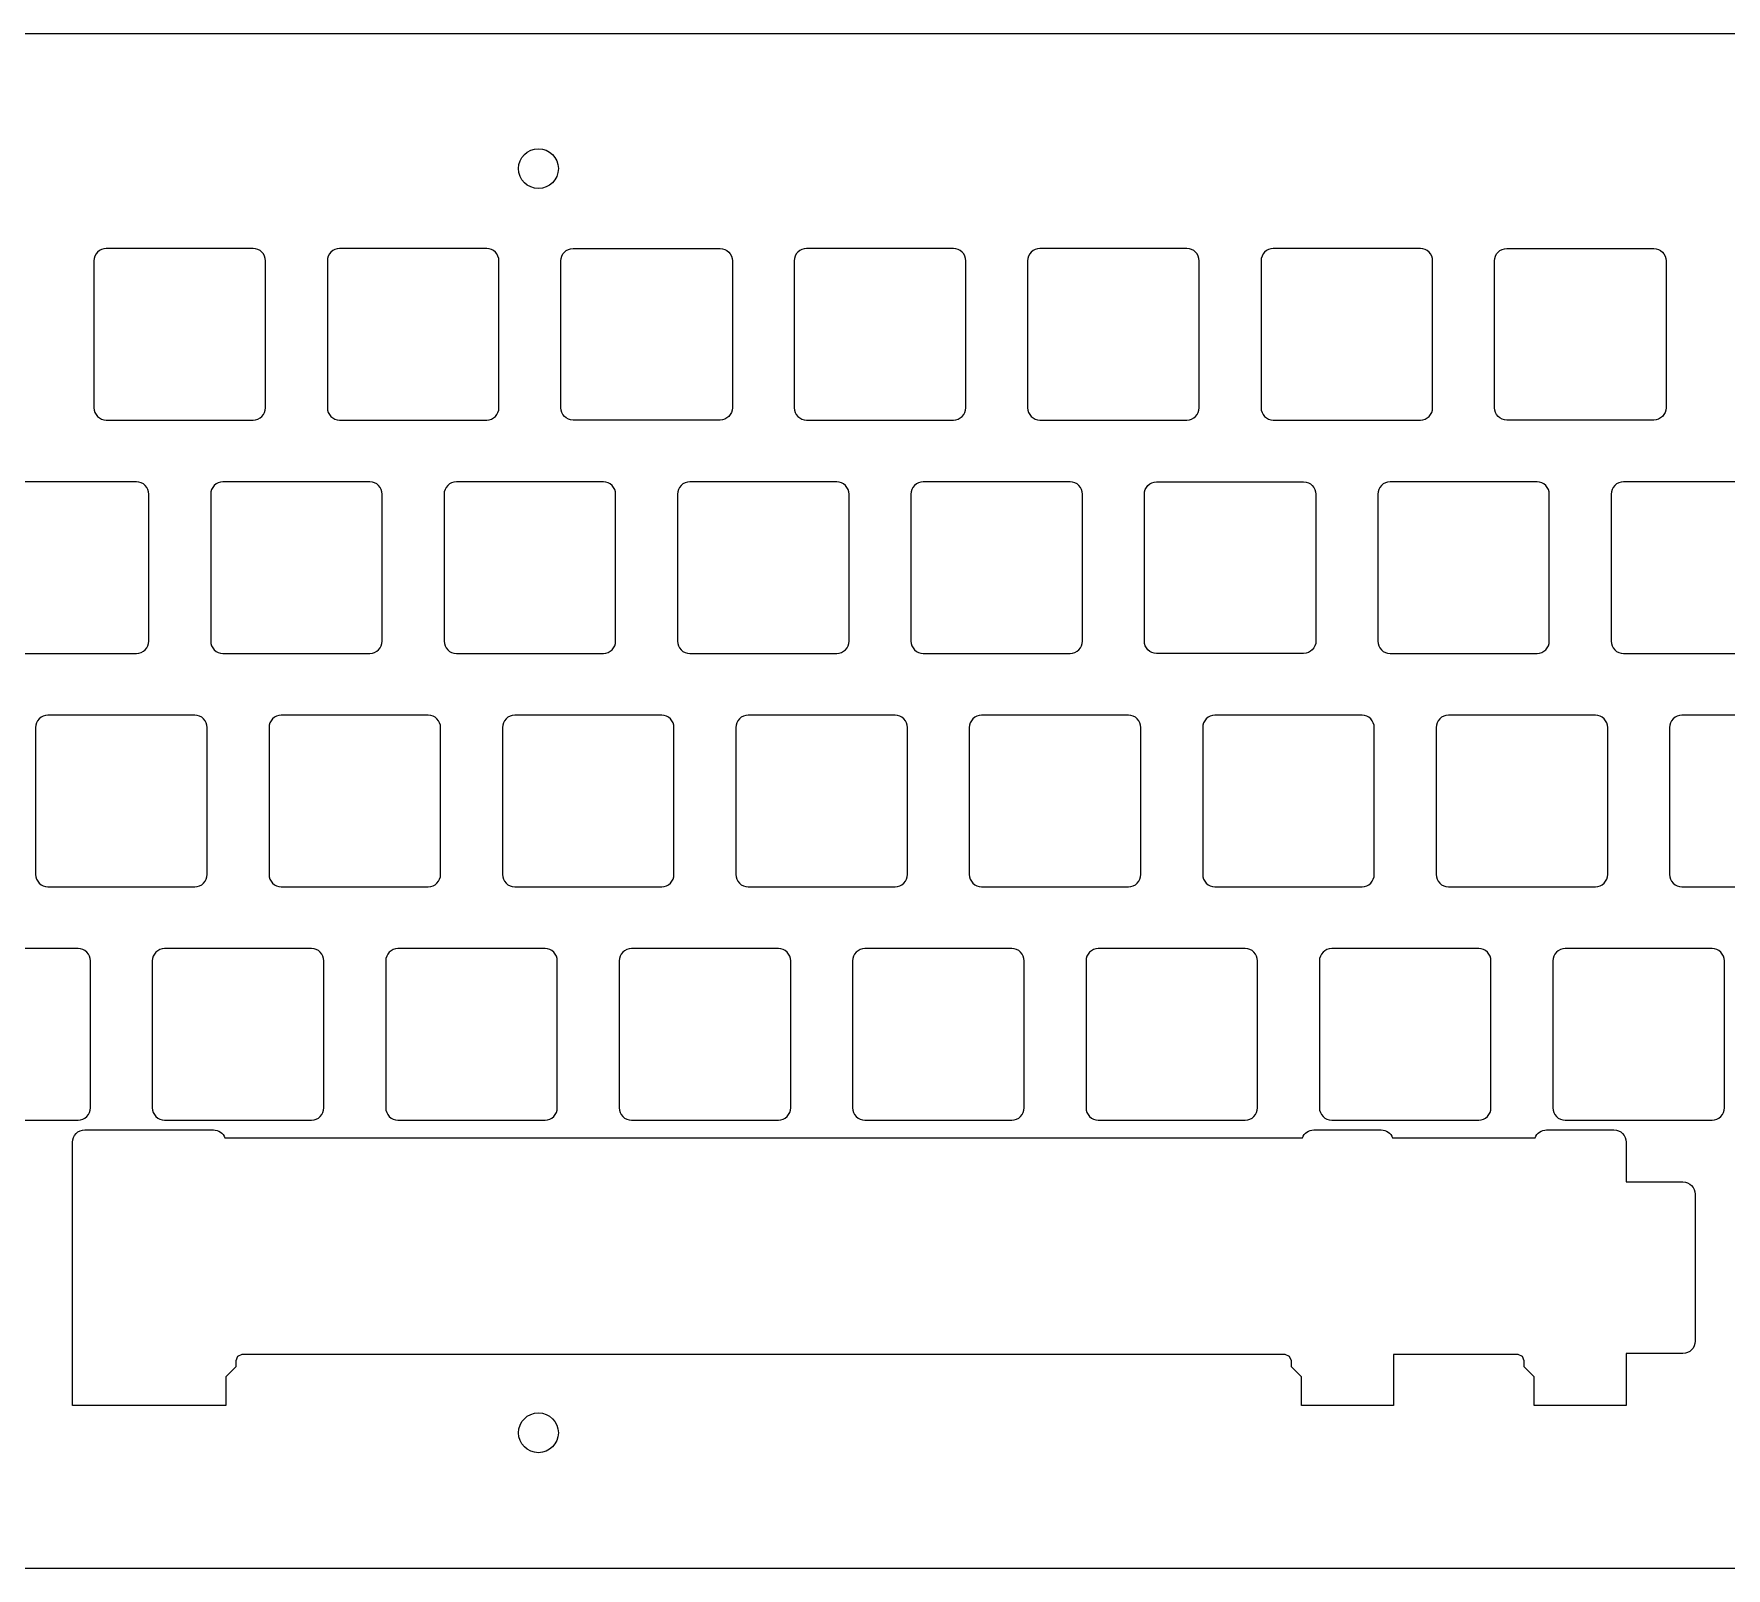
# Model space of a CAD drawing. Header units: centimetres. Extents: x -117 to 79, y -57 to 69.
# Drawn here: x -72.01 to -58.2, y 17.18 to 29.7 of the extents above; entities that cross this region are included whole.
import ezdxf

# ---------------------------------------------------------------- set-up
doc = ezdxf.new("R2010")
doc.units = ezdxf.units.CM
doc.header["$MEASUREMENT"] = 0
doc.layers.add('Layer 1', color=7, linetype='Continuous')

msp = doc.modelspace()

# ---------------------------------------------------------------- linework, layer by layer
at = {"layer": 'Layer 1', "lineweight": 9}
for points, knots in [([(-44.32792, 29.70368), (-44.00986, 29.70388), (-43.70474, 29.57773), (-43.4797, 29.35297), (-43.25466, 29.12821), (-43.12812, 28.82174), (-43.12791, 28.50368), (-43.12791, 28.50368), (-43.12791, 18.37868), (-43.12791, 18.37868), (-43.12771, 18.06062), (-43.25387, 17.75551), (-43.47863, 17.53047), (-43.70339, 17.30542), (-44.00986, 17.17888), (-44.32792, 17.17868), (-44.32792, 17.17868), (-79.69417, 17.17868), (-79.69417, 17.17868), (-80.01222, 17.17848), (-80.31734, 17.30463), (-80.54238, 17.52939), (-80.76742, 17.75415), (-80.89396, 18.06062), (-80.89417, 18.37868), (-80.89417, 18.37868), (-80.89417, 28.50368), (-80.89417, 28.50368), (-80.89437, 28.82174), (-80.76821, 29.12685), (-80.54345, 29.35189), (-80.31869, 29.57694), (-80.01222, 29.70348), (-79.69417, 29.70368), (-79.69417, 29.70368), (-44.32792, 29.70368), (-44.32792, 29.70368)], [0, 0, 0, 0, 0.08333333, 0.08333333, 0.08333333, 0.16666667, 0.16666667, 0.16666667, 0.25, 0.25, 0.25, 0.33333333, 0.33333333, 0.33333333, 0.41666667, 0.41666667, 0.41666667, 0.5, 0.5, 0.5, 0.58333333, 0.58333333, 0.58333333, 0.66666667, 0.66666667, 0.66666667, 0.75, 0.75, 0.75, 0.83333333, 0.83333333, 0.83333333, 0.91666667, 0.91666667, 0.91666667, 1, 1, 1, 1]), ([(-67.73167, 28.60368), (-67.73167, 28.69343), (-67.80442, 28.76618), (-67.89416, 28.76618), (-67.98391, 28.76618), (-68.05666, 28.69343), (-68.05666, 28.60368), (-68.05667, 28.51393), (-67.98391, 28.44118), (-67.89417, 28.44118), (-67.80442, 28.44118), (-67.73167, 28.51393), (-67.73167, 28.60368)], [0, 0, 0, 0, 0.25, 0.25, 0.25, 0.5, 0.5, 0.5, 0.75, 0.75, 0.75, 1, 1, 1, 1]), ([(-71.52167, 27.85118), (-71.52168, 27.87768), (-71.51117, 27.90311), (-71.49244, 27.92186), (-71.47371, 27.94062), (-71.44817, 27.95116), (-71.42167, 27.95118), (-71.42167, 27.95118), (-70.22167, 27.95118), (-70.22167, 27.95118), (-70.19516, 27.9512), (-70.16973, 27.94068), (-70.15098, 27.92195), (-70.13223, 27.90322), (-70.12168, 27.87768), (-70.12167, 27.85118), (-70.12167, 27.85118), (-70.12167, 26.65118), (-70.12167, 26.65118), (-70.12165, 26.62468), (-70.13216, 26.59925), (-70.15089, 26.5805), (-70.16962, 26.56174), (-70.19516, 26.5512), (-70.22167, 26.55118), (-70.22167, 26.55118), (-71.42167, 26.55118), (-71.42167, 26.55118), (-71.44817, 26.55116), (-71.4736, 26.56168), (-71.49235, 26.58041), (-71.5111, 26.59914), (-71.52165, 26.62468), (-71.52167, 26.65118), (-71.52167, 26.65118), (-71.52167, 27.85118), (-71.52167, 27.85118)], [0, 0, 0, 0, 0.08333333, 0.08333333, 0.08333333, 0.16666667, 0.16666667, 0.16666667, 0.25, 0.25, 0.25, 0.33333333, 0.33333333, 0.33333333, 0.41666667, 0.41666667, 0.41666667, 0.5, 0.5, 0.5, 0.58333333, 0.58333333, 0.58333333, 0.66666667, 0.66666667, 0.66666667, 0.75, 0.75, 0.75, 0.83333333, 0.83333333, 0.83333333, 0.91666667, 0.91666667, 0.91666667, 1, 1, 1, 1]), ([(-69.61667, 27.85118), (-69.61668, 27.87768), (-69.60617, 27.90311), (-69.58744, 27.92186), (-69.56871, 27.94062), (-69.54317, 27.95116), (-69.51667, 27.95118), (-69.51667, 27.95118), (-68.31667, 27.95118), (-68.31667, 27.95118), (-68.29016, 27.9512), (-68.26473, 27.94068), (-68.24598, 27.92195), (-68.22723, 27.90322), (-68.21668, 27.87768), (-68.21667, 27.85118), (-68.21667, 27.85118), (-68.21667, 26.65118), (-68.21667, 26.65118), (-68.21665, 26.62468), (-68.22716, 26.59925), (-68.24589, 26.5805), (-68.26462, 26.56174), (-68.29016, 26.5512), (-68.31667, 26.55118), (-68.31667, 26.55118), (-69.51667, 26.55118), (-69.51667, 26.55118), (-69.54317, 26.55116), (-69.5686, 26.56168), (-69.58735, 26.58041), (-69.6061, 26.59914), (-69.61665, 26.62468), (-69.61667, 26.65118), (-69.61667, 26.65118), (-69.61667, 27.85118), (-69.61667, 27.85118)], [0, 0, 0, 0, 0.08333333, 0.08333333, 0.08333333, 0.16666667, 0.16666667, 0.16666667, 0.25, 0.25, 0.25, 0.33333333, 0.33333333, 0.33333333, 0.41666667, 0.41666667, 0.41666667, 0.5, 0.5, 0.5, 0.58333333, 0.58333333, 0.58333333, 0.66666667, 0.66666667, 0.66666667, 0.75, 0.75, 0.75, 0.83333333, 0.83333333, 0.83333333, 0.91666667, 0.91666667, 0.91666667, 1, 1, 1, 1]), ([(-67.71167, 27.85118), (-67.71167, 27.85118), (-67.71167, 26.65118), (-67.71167, 26.65118), (-67.71165, 26.62464), (-67.70109, 26.5992), (-67.68231, 26.58044), (-67.66354, 26.56169), (-67.6382, 26.55116), (-67.61167, 26.55118), (-67.61167, 26.55118), (-66.41167, 26.55118), (-66.41167, 26.55118), (-66.38513, 26.5512), (-66.35968, 26.56176), (-66.34093, 26.58053), (-66.32217, 26.59931), (-66.31165, 26.62464), (-66.31167, 26.65118), (-66.31167, 26.65118), (-66.31167, 27.85118), (-66.31167, 27.85118), (-66.31168, 27.87772), (-66.32224, 27.90316), (-66.34102, 27.92192), (-66.35979, 27.94067), (-66.38513, 27.9512), (-66.41167, 27.95118), (-66.41167, 27.95118), (-67.61167, 27.95118), (-67.61167, 27.95118), (-67.6382, 27.95116), (-67.66365, 27.9406), (-67.6824, 27.92183), (-67.70116, 27.90305), (-67.71168, 27.87772), (-67.71167, 27.85118)], [0, 0, 0, 0, 0.08333333, 0.08333333, 0.08333333, 0.16666667, 0.16666667, 0.16666667, 0.25, 0.25, 0.25, 0.33333333, 0.33333333, 0.33333333, 0.41666667, 0.41666667, 0.41666667, 0.5, 0.5, 0.5, 0.58333333, 0.58333333, 0.58333333, 0.66666667, 0.66666667, 0.66666667, 0.75, 0.75, 0.75, 0.83333333, 0.83333333, 0.83333333, 0.91666667, 0.91666667, 0.91666667, 1, 1, 1, 1]), ([(-65.80667, 27.85118), (-65.80668, 27.87768), (-65.79617, 27.90311), (-65.77744, 27.92186), (-65.75871, 27.94062), (-65.73317, 27.95116), (-65.70667, 27.95118), (-65.70667, 27.95118), (-64.50667, 27.95118), (-64.50667, 27.95118), (-64.48016, 27.9512), (-64.45473, 27.94068), (-64.43598, 27.92195), (-64.41723, 27.90322), (-64.40668, 27.87768), (-64.40667, 27.85118), (-64.40667, 27.85118), (-64.40667, 26.65118), (-64.40667, 26.65118), (-64.40665, 26.62468), (-64.41716, 26.59925), (-64.43589, 26.5805), (-64.45462, 26.56174), (-64.48016, 26.5512), (-64.50667, 26.55118), (-64.50667, 26.55118), (-65.70667, 26.55118), (-65.70667, 26.55118), (-65.73317, 26.55116), (-65.7586, 26.56168), (-65.77735, 26.58041), (-65.7961, 26.59914), (-65.80665, 26.62468), (-65.80667, 26.65118), (-65.80667, 26.65118), (-65.80667, 27.85118), (-65.80667, 27.85118)], [0, 0, 0, 0, 0.08333333, 0.08333333, 0.08333333, 0.16666667, 0.16666667, 0.16666667, 0.25, 0.25, 0.25, 0.33333333, 0.33333333, 0.33333333, 0.41666667, 0.41666667, 0.41666667, 0.5, 0.5, 0.5, 0.58333333, 0.58333333, 0.58333333, 0.66666667, 0.66666667, 0.66666667, 0.75, 0.75, 0.75, 0.83333333, 0.83333333, 0.83333333, 0.91666667, 0.91666667, 0.91666667, 1, 1, 1, 1]), ([(-63.90167, 27.85118), (-63.90168, 27.87768), (-63.89117, 27.90311), (-63.87244, 27.92186), (-63.85371, 27.94062), (-63.82817, 27.95116), (-63.80167, 27.95118), (-63.80167, 27.95118), (-62.60167, 27.95118), (-62.60167, 27.95118), (-62.57516, 27.9512), (-62.54973, 27.94068), (-62.53098, 27.92195), (-62.51223, 27.90322), (-62.50168, 27.87768), (-62.50167, 27.85118), (-62.50167, 27.85118), (-62.50167, 26.65118), (-62.50167, 26.65118), (-62.50165, 26.62468), (-62.51216, 26.59925), (-62.53089, 26.5805), (-62.54962, 26.56174), (-62.57516, 26.5512), (-62.60167, 26.55118), (-62.60167, 26.55118), (-63.80167, 26.55118), (-63.80167, 26.55118), (-63.82817, 26.55116), (-63.8536, 26.56168), (-63.87235, 26.58041), (-63.8911, 26.59914), (-63.90165, 26.62468), (-63.90167, 26.65118), (-63.90167, 26.65118), (-63.90167, 27.85118), (-63.90167, 27.85118)], [0, 0, 0, 0, 0.08333333, 0.08333333, 0.08333333, 0.16666667, 0.16666667, 0.16666667, 0.25, 0.25, 0.25, 0.33333333, 0.33333333, 0.33333333, 0.41666667, 0.41666667, 0.41666667, 0.5, 0.5, 0.5, 0.58333333, 0.58333333, 0.58333333, 0.66666667, 0.66666667, 0.66666667, 0.75, 0.75, 0.75, 0.83333333, 0.83333333, 0.83333333, 0.91666667, 0.91666667, 0.91666667, 1, 1, 1, 1]), ([(-61.99667, 27.85118), (-61.99668, 27.87768), (-61.98617, 27.90311), (-61.96744, 27.92186), (-61.94871, 27.94062), (-61.92317, 27.95116), (-61.89667, 27.95118), (-61.89667, 27.95118), (-60.69667, 27.95118), (-60.69667, 27.95118), (-60.67016, 27.9512), (-60.64473, 27.94068), (-60.62598, 27.92195), (-60.60723, 27.90322), (-60.59668, 27.87768), (-60.59667, 27.85118), (-60.59667, 27.85118), (-60.59667, 26.65118), (-60.59667, 26.65118), (-60.59665, 26.62468), (-60.60716, 26.59925), (-60.62589, 26.5805), (-60.64462, 26.56174), (-60.67016, 26.5512), (-60.69667, 26.55118), (-60.69667, 26.55118), (-61.89667, 26.55118), (-61.89667, 26.55118), (-61.92317, 26.55116), (-61.9486, 26.56168), (-61.96735, 26.58041), (-61.9861, 26.59914), (-61.99665, 26.62468), (-61.99667, 26.65118), (-61.99667, 26.65118), (-61.99667, 27.85118), (-61.99667, 27.85118)], [0, 0, 0, 0, 0.08333333, 0.08333333, 0.08333333, 0.16666667, 0.16666667, 0.16666667, 0.25, 0.25, 0.25, 0.33333333, 0.33333333, 0.33333333, 0.41666667, 0.41666667, 0.41666667, 0.5, 0.5, 0.5, 0.58333333, 0.58333333, 0.58333333, 0.66666667, 0.66666667, 0.66666667, 0.75, 0.75, 0.75, 0.83333333, 0.83333333, 0.83333333, 0.91666667, 0.91666667, 0.91666667, 1, 1, 1, 1]), ([(-60.09167, 27.85118), (-60.09167, 27.85118), (-60.09167, 26.65118), (-60.09167, 26.65118), (-60.09165, 26.62464), (-60.08109, 26.5992), (-60.06231, 26.58044), (-60.04354, 26.56169), (-60.0182, 26.55116), (-59.99167, 26.55118), (-59.99167, 26.55118), (-58.79167, 26.55118), (-58.79167, 26.55118), (-58.76513, 26.5512), (-58.73968, 26.56176), (-58.72093, 26.58053), (-58.70217, 26.59931), (-58.69165, 26.62464), (-58.69167, 26.65118), (-58.69167, 26.65118), (-58.69167, 27.85118), (-58.69167, 27.85118), (-58.69168, 27.87772), (-58.70224, 27.90316), (-58.72102, 27.92192), (-58.73979, 27.94067), (-58.76513, 27.9512), (-58.79167, 27.95118), (-58.79167, 27.95118), (-59.99167, 27.95118), (-59.99167, 27.95118), (-60.0182, 27.95116), (-60.04365, 27.9406), (-60.0624, 27.92183), (-60.08116, 27.90305), (-60.09168, 27.87772), (-60.09167, 27.85118)], [0, 0, 0, 0, 0.08333333, 0.08333333, 0.08333333, 0.16666667, 0.16666667, 0.16666667, 0.25, 0.25, 0.25, 0.33333333, 0.33333333, 0.33333333, 0.41666667, 0.41666667, 0.41666667, 0.5, 0.5, 0.5, 0.58333333, 0.58333333, 0.58333333, 0.66666667, 0.66666667, 0.66666667, 0.75, 0.75, 0.75, 0.83333333, 0.83333333, 0.83333333, 0.91666667, 0.91666667, 0.91666667, 1, 1, 1, 1]), ([(-72.47417, 25.94618), (-72.47418, 25.97268), (-72.46367, 25.99811), (-72.44494, 26.01686), (-72.42621, 26.03562), (-72.40067, 26.04616), (-72.37417, 26.04618), (-72.37417, 26.04618), (-71.17417, 26.04618), (-71.17417, 26.04618), (-71.14766, 26.0462), (-71.12223, 26.03568), (-71.10348, 26.01695), (-71.08473, 25.99822), (-71.07418, 25.97268), (-71.07417, 25.94618), (-71.07417, 25.94618), (-71.07417, 24.74618), (-71.07417, 24.74618), (-71.07415, 24.71968), (-71.08466, 24.69425), (-71.10339, 24.6755), (-71.12212, 24.65674), (-71.14766, 24.6462), (-71.17417, 24.64618), (-71.17417, 24.64618), (-72.37417, 24.64618), (-72.37417, 24.64618), (-72.40067, 24.64616), (-72.4261, 24.65668), (-72.44485, 24.67541), (-72.4636, 24.69414), (-72.47415, 24.71968), (-72.47417, 24.74618), (-72.47417, 24.74618), (-72.47417, 25.94618), (-72.47417, 25.94618)], [0, 0, 0, 0, 0.08333333, 0.08333333, 0.08333333, 0.16666667, 0.16666667, 0.16666667, 0.25, 0.25, 0.25, 0.33333333, 0.33333333, 0.33333333, 0.41666667, 0.41666667, 0.41666667, 0.5, 0.5, 0.5, 0.58333333, 0.58333333, 0.58333333, 0.66666667, 0.66666667, 0.66666667, 0.75, 0.75, 0.75, 0.83333333, 0.83333333, 0.83333333, 0.91666667, 0.91666667, 0.91666667, 1, 1, 1, 1]), ([(-70.56917, 25.94618), (-70.56918, 25.97268), (-70.55867, 25.99811), (-70.53994, 26.01686), (-70.52121, 26.03562), (-70.49567, 26.04616), (-70.46917, 26.04618), (-70.46917, 26.04618), (-69.26917, 26.04618), (-69.26917, 26.04618), (-69.24266, 26.0462), (-69.21723, 26.03568), (-69.19848, 26.01695), (-69.17973, 25.99822), (-69.16918, 25.97268), (-69.16917, 25.94618), (-69.16917, 25.94618), (-69.16917, 24.74618), (-69.16917, 24.74618), (-69.16915, 24.71968), (-69.17966, 24.69425), (-69.19839, 24.6755), (-69.21712, 24.65674), (-69.24266, 24.6462), (-69.26917, 24.64618), (-69.26917, 24.64618), (-70.46917, 24.64618), (-70.46917, 24.64618), (-70.49567, 24.64616), (-70.5211, 24.65668), (-70.53985, 24.67541), (-70.5586, 24.69414), (-70.56915, 24.71968), (-70.56917, 24.74618), (-70.56917, 24.74618), (-70.56917, 25.94618), (-70.56917, 25.94618)], [0, 0, 0, 0, 0.08333333, 0.08333333, 0.08333333, 0.16666667, 0.16666667, 0.16666667, 0.25, 0.25, 0.25, 0.33333333, 0.33333333, 0.33333333, 0.41666667, 0.41666667, 0.41666667, 0.5, 0.5, 0.5, 0.58333333, 0.58333333, 0.58333333, 0.66666667, 0.66666667, 0.66666667, 0.75, 0.75, 0.75, 0.83333333, 0.83333333, 0.83333333, 0.91666667, 0.91666667, 0.91666667, 1, 1, 1, 1]), ([(-67.36417, 26.04618), (-67.33766, 26.0462), (-67.31223, 26.03568), (-67.29348, 26.01695), (-67.27473, 25.99822), (-67.26418, 25.97268), (-67.26417, 25.94618), (-67.26417, 25.94618), (-67.26417, 24.74618), (-67.26417, 24.74618), (-67.26415, 24.71968), (-67.27466, 24.69425), (-67.29339, 24.6755), (-67.31212, 24.65674), (-67.33766, 24.6462), (-67.36417, 24.64618), (-67.36417, 24.64618), (-68.56417, 24.64618), (-68.56417, 24.64618), (-68.59067, 24.64616), (-68.6161, 24.65668), (-68.63485, 24.67541), (-68.6536, 24.69414), (-68.66415, 24.71968), (-68.66417, 24.74618), (-68.66417, 24.74618), (-68.66417, 25.94618), (-68.66417, 25.94618), (-68.66418, 25.97268), (-68.65367, 25.99811), (-68.63494, 26.01686), (-68.61621, 26.03562), (-68.59067, 26.04616), (-68.56417, 26.04618), (-68.56417, 26.04618), (-67.36417, 26.04618), (-67.36417, 26.04618)], [0, 0, 0, 0, 0.08333333, 0.08333333, 0.08333333, 0.16666667, 0.16666667, 0.16666667, 0.25, 0.25, 0.25, 0.33333333, 0.33333333, 0.33333333, 0.41666667, 0.41666667, 0.41666667, 0.5, 0.5, 0.5, 0.58333333, 0.58333333, 0.58333333, 0.66666667, 0.66666667, 0.66666667, 0.75, 0.75, 0.75, 0.83333333, 0.83333333, 0.83333333, 0.91666667, 0.91666667, 0.91666667, 1, 1, 1, 1]), ([(-66.75917, 25.94618), (-66.75918, 25.97268), (-66.74867, 25.99811), (-66.72994, 26.01686), (-66.71121, 26.03562), (-66.68567, 26.04616), (-66.65917, 26.04618), (-66.65917, 26.04618), (-65.45917, 26.04618), (-65.45917, 26.04618), (-65.43266, 26.0462), (-65.40723, 26.03568), (-65.38848, 26.01695), (-65.36973, 25.99822), (-65.35918, 25.97268), (-65.35917, 25.94618), (-65.35917, 25.94618), (-65.35917, 24.74618), (-65.35917, 24.74618), (-65.35915, 24.71968), (-65.36966, 24.69425), (-65.38839, 24.6755), (-65.40712, 24.65674), (-65.43266, 24.6462), (-65.45917, 24.64618), (-65.45917, 24.64618), (-66.65917, 24.64618), (-66.65917, 24.64618), (-66.68567, 24.64616), (-66.7111, 24.65668), (-66.72985, 24.67541), (-66.7486, 24.69414), (-66.75915, 24.71968), (-66.75917, 24.74618), (-66.75917, 24.74618), (-66.75917, 25.94618), (-66.75917, 25.94618)], [0, 0, 0, 0, 0.08333333, 0.08333333, 0.08333333, 0.16666667, 0.16666667, 0.16666667, 0.25, 0.25, 0.25, 0.33333333, 0.33333333, 0.33333333, 0.41666667, 0.41666667, 0.41666667, 0.5, 0.5, 0.5, 0.58333333, 0.58333333, 0.58333333, 0.66666667, 0.66666667, 0.66666667, 0.75, 0.75, 0.75, 0.83333333, 0.83333333, 0.83333333, 0.91666667, 0.91666667, 0.91666667, 1, 1, 1, 1]), ([(-63.55417, 26.04618), (-63.52766, 26.0462), (-63.50223, 26.03568), (-63.48348, 26.01695), (-63.46473, 25.99822), (-63.45418, 25.97268), (-63.45417, 25.94618), (-63.45417, 25.94618), (-63.45417, 24.74618), (-63.45417, 24.74618), (-63.45415, 24.71968), (-63.46466, 24.69425), (-63.48339, 24.6755), (-63.50212, 24.65674), (-63.52766, 24.6462), (-63.55417, 24.64618), (-63.55417, 24.64618), (-64.75417, 24.64618), (-64.75417, 24.64618), (-64.78067, 24.64616), (-64.8061, 24.65668), (-64.82485, 24.67541), (-64.8436, 24.69414), (-64.85415, 24.71968), (-64.85417, 24.74618), (-64.85417, 24.74618), (-64.85417, 25.94618), (-64.85417, 25.94618), (-64.85418, 25.97268), (-64.84367, 25.99811), (-64.82494, 26.01686), (-64.80621, 26.03562), (-64.78067, 26.04616), (-64.75417, 26.04618), (-64.75417, 26.04618), (-63.55417, 26.04618), (-63.55417, 26.04618)], [0, 0, 0, 0, 0.08333333, 0.08333333, 0.08333333, 0.16666667, 0.16666667, 0.16666667, 0.25, 0.25, 0.25, 0.33333333, 0.33333333, 0.33333333, 0.41666667, 0.41666667, 0.41666667, 0.5, 0.5, 0.5, 0.58333333, 0.58333333, 0.58333333, 0.66666667, 0.66666667, 0.66666667, 0.75, 0.75, 0.75, 0.83333333, 0.83333333, 0.83333333, 0.91666667, 0.91666667, 0.91666667, 1, 1, 1, 1]), ([(-62.94917, 25.94618), (-62.94917, 25.94618), (-62.94917, 24.74618), (-62.94917, 24.74618), (-62.94915, 24.71964), (-62.93859, 24.6942), (-62.91981, 24.67544), (-62.90104, 24.65669), (-62.8757, 24.64616), (-62.84917, 24.64618), (-62.84917, 24.64618), (-61.64917, 24.64618), (-61.64917, 24.64618), (-61.62263, 24.6462), (-61.59718, 24.65676), (-61.57843, 24.67553), (-61.55967, 24.69431), (-61.54915, 24.71964), (-61.54917, 24.74618), (-61.54917, 24.74618), (-61.54917, 25.94618), (-61.54917, 25.94618), (-61.54918, 25.97272), (-61.55974, 25.99816), (-61.57852, 26.01692), (-61.59729, 26.03567), (-61.62263, 26.0462), (-61.64917, 26.04618), (-61.64917, 26.04618), (-62.84917, 26.04618), (-62.84917, 26.04618), (-62.8757, 26.04616), (-62.90115, 26.0356), (-62.9199, 26.01683), (-62.93866, 25.99805), (-62.94918, 25.97272), (-62.94917, 25.94618)], [0, 0, 0, 0, 0.08333333, 0.08333333, 0.08333333, 0.16666667, 0.16666667, 0.16666667, 0.25, 0.25, 0.25, 0.33333333, 0.33333333, 0.33333333, 0.41666667, 0.41666667, 0.41666667, 0.5, 0.5, 0.5, 0.58333333, 0.58333333, 0.58333333, 0.66666667, 0.66666667, 0.66666667, 0.75, 0.75, 0.75, 0.83333333, 0.83333333, 0.83333333, 0.91666667, 0.91666667, 0.91666667, 1, 1, 1, 1]), ([(-61.04417, 25.94618), (-61.04418, 25.97268), (-61.03367, 25.99811), (-61.01494, 26.01686), (-60.99621, 26.03562), (-60.97067, 26.04616), (-60.94417, 26.04618), (-60.94417, 26.04618), (-59.74417, 26.04618), (-59.74417, 26.04618), (-59.71766, 26.0462), (-59.69223, 26.03568), (-59.67348, 26.01695), (-59.65473, 25.99822), (-59.64418, 25.97268), (-59.64417, 25.94618), (-59.64417, 25.94618), (-59.64417, 24.74618), (-59.64417, 24.74618), (-59.64415, 24.71968), (-59.65466, 24.69425), (-59.67339, 24.6755), (-59.69212, 24.65674), (-59.71766, 24.6462), (-59.74417, 24.64618), (-59.74417, 24.64618), (-60.94417, 24.64618), (-60.94417, 24.64618), (-60.97067, 24.64616), (-60.9961, 24.65668), (-61.01485, 24.67541), (-61.0336, 24.69414), (-61.04415, 24.71968), (-61.04417, 24.74618), (-61.04417, 24.74618), (-61.04417, 25.94618), (-61.04417, 25.94618)], [0, 0, 0, 0, 0.08333333, 0.08333333, 0.08333333, 0.16666667, 0.16666667, 0.16666667, 0.25, 0.25, 0.25, 0.33333333, 0.33333333, 0.33333333, 0.41666667, 0.41666667, 0.41666667, 0.5, 0.5, 0.5, 0.58333333, 0.58333333, 0.58333333, 0.66666667, 0.66666667, 0.66666667, 0.75, 0.75, 0.75, 0.83333333, 0.83333333, 0.83333333, 0.91666667, 0.91666667, 0.91666667, 1, 1, 1, 1]), ([(-59.13917, 25.94618), (-59.13918, 25.97268), (-59.12867, 25.99811), (-59.10994, 26.01686), (-59.09121, 26.03562), (-59.06567, 26.04616), (-59.03916, 26.04618), (-59.03916, 26.04618), (-57.83916, 26.04618), (-57.83916, 26.04618), (-57.81266, 26.0462), (-57.78723, 26.03568), (-57.76848, 26.01695), (-57.74973, 25.99822), (-57.73918, 25.97268), (-57.73916, 25.94618), (-57.73916, 25.94618), (-57.73917, 24.74618), (-57.73917, 24.74618), (-57.73915, 24.71968), (-57.74966, 24.69425), (-57.76839, 24.6755), (-57.78712, 24.65674), (-57.81266, 24.6462), (-57.83916, 24.64618), (-57.83916, 24.64618), (-59.03916, 24.64618), (-59.03916, 24.64618), (-59.06567, 24.64616), (-59.0911, 24.65668), (-59.10985, 24.67541), (-59.1286, 24.69414), (-59.13915, 24.71968), (-59.13917, 24.74618), (-59.13917, 24.74618), (-59.13917, 25.94618), (-59.13917, 25.94618)], [0, 0, 0, 0, 0.08333333, 0.08333333, 0.08333333, 0.16666667, 0.16666667, 0.16666667, 0.25, 0.25, 0.25, 0.33333333, 0.33333333, 0.33333333, 0.41666667, 0.41666667, 0.41666667, 0.5, 0.5, 0.5, 0.58333333, 0.58333333, 0.58333333, 0.66666667, 0.66666667, 0.66666667, 0.75, 0.75, 0.75, 0.83333333, 0.83333333, 0.83333333, 0.91666667, 0.91666667, 0.91666667, 1, 1, 1, 1]), ([(-70.69792, 24.14118), (-70.67141, 24.1412), (-70.64598, 24.13068), (-70.62723, 24.11195), (-70.60848, 24.09322), (-70.59793, 24.06768), (-70.59792, 24.04118), (-70.59792, 24.04118), (-70.59792, 22.84118), (-70.59792, 22.84118), (-70.5979, 22.81468), (-70.60841, 22.78925), (-70.62714, 22.7705), (-70.64587, 22.75174), (-70.67141, 22.7412), (-70.69792, 22.74118), (-70.69792, 22.74118), (-71.89792, 22.74118), (-71.89792, 22.74118), (-71.92442, 22.74116), (-71.94985, 22.75168), (-71.9686, 22.77041), (-71.98735, 22.78914), (-71.9979, 22.81468), (-71.99792, 22.84118), (-71.99792, 22.84118), (-71.99792, 24.04118), (-71.99792, 24.04118), (-71.99793, 24.06768), (-71.98742, 24.09311), (-71.96869, 24.11186), (-71.94996, 24.13062), (-71.92442, 24.14116), (-71.89792, 24.14118), (-71.89792, 24.14118), (-70.69792, 24.14118), (-70.69792, 24.14118)], [0, 0, 0, 0, 0.08333333, 0.08333333, 0.08333333, 0.16666667, 0.16666667, 0.16666667, 0.25, 0.25, 0.25, 0.33333333, 0.33333333, 0.33333333, 0.41666667, 0.41666667, 0.41666667, 0.5, 0.5, 0.5, 0.58333333, 0.58333333, 0.58333333, 0.66666667, 0.66666667, 0.66666667, 0.75, 0.75, 0.75, 0.83333333, 0.83333333, 0.83333333, 0.91666667, 0.91666667, 0.91666667, 1, 1, 1, 1]), ([(-70.09292, 24.04118), (-70.09293, 24.06768), (-70.08242, 24.09311), (-70.06369, 24.11186), (-70.04496, 24.13062), (-70.01942, 24.14116), (-69.99292, 24.14118), (-69.99292, 24.14118), (-68.79292, 24.14118), (-68.79292, 24.14118), (-68.76641, 24.1412), (-68.74098, 24.13068), (-68.72223, 24.11195), (-68.70348, 24.09322), (-68.69293, 24.06768), (-68.69292, 24.04118), (-68.69292, 24.04118), (-68.69292, 22.84118), (-68.69292, 22.84118), (-68.6929, 22.81468), (-68.70341, 22.78925), (-68.72214, 22.7705), (-68.74087, 22.75174), (-68.76641, 22.7412), (-68.79292, 22.74118), (-68.79292, 22.74118), (-69.99292, 22.74118), (-69.99292, 22.74118), (-70.01942, 22.74116), (-70.04485, 22.75168), (-70.0636, 22.77041), (-70.08235, 22.78914), (-70.0929, 22.81468), (-70.09292, 22.84118), (-70.09292, 22.84118), (-70.09292, 24.04118), (-70.09292, 24.04118)], [0, 0, 0, 0, 0.08333333, 0.08333333, 0.08333333, 0.16666667, 0.16666667, 0.16666667, 0.25, 0.25, 0.25, 0.33333333, 0.33333333, 0.33333333, 0.41666667, 0.41666667, 0.41666667, 0.5, 0.5, 0.5, 0.58333333, 0.58333333, 0.58333333, 0.66666667, 0.66666667, 0.66666667, 0.75, 0.75, 0.75, 0.83333333, 0.83333333, 0.83333333, 0.91666667, 0.91666667, 0.91666667, 1, 1, 1, 1]), ([(-68.18792, 24.04118), (-68.18793, 24.06768), (-68.17742, 24.09311), (-68.15869, 24.11186), (-68.13996, 24.13062), (-68.11442, 24.14116), (-68.08792, 24.14118), (-68.08792, 24.14118), (-66.88792, 24.14118), (-66.88792, 24.14118), (-66.86141, 24.1412), (-66.83598, 24.13068), (-66.81723, 24.11195), (-66.79848, 24.09322), (-66.78793, 24.06768), (-66.78792, 24.04118), (-66.78792, 24.04118), (-66.78792, 22.84118), (-66.78792, 22.84118), (-66.7879, 22.81468), (-66.79841, 22.78925), (-66.81714, 22.7705), (-66.83587, 22.75174), (-66.86141, 22.7412), (-66.88792, 22.74118), (-66.88792, 22.74118), (-68.08792, 22.74118), (-68.08792, 22.74118), (-68.11442, 22.74116), (-68.13985, 22.75168), (-68.1586, 22.77041), (-68.17735, 22.78914), (-68.1879, 22.81468), (-68.18792, 22.84118), (-68.18792, 22.84118), (-68.18792, 24.04118), (-68.18792, 24.04118)], [0, 0, 0, 0, 0.08333333, 0.08333333, 0.08333333, 0.16666667, 0.16666667, 0.16666667, 0.25, 0.25, 0.25, 0.33333333, 0.33333333, 0.33333333, 0.41666667, 0.41666667, 0.41666667, 0.5, 0.5, 0.5, 0.58333333, 0.58333333, 0.58333333, 0.66666667, 0.66666667, 0.66666667, 0.75, 0.75, 0.75, 0.83333333, 0.83333333, 0.83333333, 0.91666667, 0.91666667, 0.91666667, 1, 1, 1, 1]), ([(-66.28292, 24.04118), (-66.28293, 24.06768), (-66.27242, 24.09311), (-66.25369, 24.11186), (-66.23496, 24.13062), (-66.20942, 24.14116), (-66.18292, 24.14118), (-66.18292, 24.14118), (-64.98292, 24.14118), (-64.98292, 24.14118), (-64.95641, 24.1412), (-64.93098, 24.13068), (-64.91223, 24.11195), (-64.89348, 24.09322), (-64.88293, 24.06768), (-64.88292, 24.04118), (-64.88292, 24.04118), (-64.88292, 22.84118), (-64.88292, 22.84118), (-64.8829, 22.81468), (-64.89341, 22.78925), (-64.91214, 22.7705), (-64.93087, 22.75174), (-64.95641, 22.7412), (-64.98292, 22.74118), (-64.98292, 22.74118), (-66.18292, 22.74118), (-66.18292, 22.74118), (-66.20942, 22.74116), (-66.23485, 22.75168), (-66.2536, 22.77041), (-66.27235, 22.78914), (-66.2829, 22.81468), (-66.28292, 22.84118), (-66.28292, 22.84118), (-66.28292, 24.04118), (-66.28292, 24.04118)], [0, 0, 0, 0, 0.08333333, 0.08333333, 0.08333333, 0.16666667, 0.16666667, 0.16666667, 0.25, 0.25, 0.25, 0.33333333, 0.33333333, 0.33333333, 0.41666667, 0.41666667, 0.41666667, 0.5, 0.5, 0.5, 0.58333333, 0.58333333, 0.58333333, 0.66666667, 0.66666667, 0.66666667, 0.75, 0.75, 0.75, 0.83333333, 0.83333333, 0.83333333, 0.91666667, 0.91666667, 0.91666667, 1, 1, 1, 1]), ([(-64.37792, 24.04118), (-64.37793, 24.06768), (-64.36742, 24.09311), (-64.34869, 24.11186), (-64.32996, 24.13062), (-64.30442, 24.14116), (-64.27792, 24.14118), (-64.27792, 24.14118), (-63.07792, 24.14118), (-63.07792, 24.14118), (-63.05141, 24.1412), (-63.02598, 24.13068), (-63.00723, 24.11195), (-62.98848, 24.09322), (-62.97793, 24.06768), (-62.97792, 24.04118), (-62.97792, 24.04118), (-62.97792, 22.84118), (-62.97792, 22.84118), (-62.9779, 22.81468), (-62.98841, 22.78925), (-63.00714, 22.7705), (-63.02587, 22.75174), (-63.05141, 22.7412), (-63.07792, 22.74118), (-63.07792, 22.74118), (-64.27792, 22.74118), (-64.27792, 22.74118), (-64.30442, 22.74116), (-64.32985, 22.75168), (-64.3486, 22.77041), (-64.36735, 22.78914), (-64.3779, 22.81468), (-64.37792, 22.84118), (-64.37792, 22.84118), (-64.37792, 24.04118), (-64.37792, 24.04118)], [0, 0, 0, 0, 0.08333333, 0.08333333, 0.08333333, 0.16666667, 0.16666667, 0.16666667, 0.25, 0.25, 0.25, 0.33333333, 0.33333333, 0.33333333, 0.41666667, 0.41666667, 0.41666667, 0.5, 0.5, 0.5, 0.58333333, 0.58333333, 0.58333333, 0.66666667, 0.66666667, 0.66666667, 0.75, 0.75, 0.75, 0.83333333, 0.83333333, 0.83333333, 0.91666667, 0.91666667, 0.91666667, 1, 1, 1, 1]), ([(-62.47292, 24.04118), (-62.47293, 24.06768), (-62.46242, 24.09311), (-62.44369, 24.11186), (-62.42496, 24.13062), (-62.39942, 24.14116), (-62.37292, 24.14118), (-62.37292, 24.14118), (-61.17292, 24.14118), (-61.17292, 24.14118), (-61.14641, 24.1412), (-61.12098, 24.13068), (-61.10223, 24.11195), (-61.08348, 24.09322), (-61.07293, 24.06768), (-61.07292, 24.04118), (-61.07292, 24.04118), (-61.07292, 22.84118), (-61.07292, 22.84118), (-61.0729, 22.81468), (-61.08341, 22.78925), (-61.10214, 22.7705), (-61.12087, 22.75174), (-61.14641, 22.7412), (-61.17292, 22.74118), (-61.17292, 22.74118), (-62.37292, 22.74118), (-62.37292, 22.74118), (-62.39942, 22.74116), (-62.42485, 22.75168), (-62.4436, 22.77041), (-62.46235, 22.78914), (-62.4729, 22.81468), (-62.47292, 22.84118), (-62.47292, 22.84118), (-62.47292, 24.04118), (-62.47292, 24.04118)], [0, 0, 0, 0, 0.08333333, 0.08333333, 0.08333333, 0.16666667, 0.16666667, 0.16666667, 0.25, 0.25, 0.25, 0.33333333, 0.33333333, 0.33333333, 0.41666667, 0.41666667, 0.41666667, 0.5, 0.5, 0.5, 0.58333333, 0.58333333, 0.58333333, 0.66666667, 0.66666667, 0.66666667, 0.75, 0.75, 0.75, 0.83333333, 0.83333333, 0.83333333, 0.91666667, 0.91666667, 0.91666667, 1, 1, 1, 1]), ([(-60.56792, 24.04118), (-60.56793, 24.06768), (-60.55742, 24.09311), (-60.53869, 24.11186), (-60.51996, 24.13062), (-60.49442, 24.14116), (-60.46792, 24.14118), (-60.46792, 24.14118), (-59.26792, 24.14118), (-59.26792, 24.14118), (-59.24141, 24.1412), (-59.21598, 24.13068), (-59.19723, 24.11195), (-59.17848, 24.09322), (-59.16793, 24.06768), (-59.16792, 24.04118), (-59.16792, 24.04118), (-59.16792, 22.84118), (-59.16792, 22.84118), (-59.1679, 22.81468), (-59.17841, 22.78925), (-59.19714, 22.7705), (-59.21587, 22.75174), (-59.24141, 22.7412), (-59.26792, 22.74118), (-59.26792, 22.74118), (-60.46792, 22.74118), (-60.46792, 22.74118), (-60.49442, 22.74116), (-60.51985, 22.75168), (-60.5386, 22.77041), (-60.55735, 22.78914), (-60.5679, 22.81468), (-60.56792, 22.84118), (-60.56792, 22.84118), (-60.56792, 24.04118), (-60.56792, 24.04118)], [0, 0, 0, 0, 0.08333333, 0.08333333, 0.08333333, 0.16666667, 0.16666667, 0.16666667, 0.25, 0.25, 0.25, 0.33333333, 0.33333333, 0.33333333, 0.41666667, 0.41666667, 0.41666667, 0.5, 0.5, 0.5, 0.58333333, 0.58333333, 0.58333333, 0.66666667, 0.66666667, 0.66666667, 0.75, 0.75, 0.75, 0.83333333, 0.83333333, 0.83333333, 0.91666667, 0.91666667, 0.91666667, 1, 1, 1, 1]), ([(-58.66292, 24.04118), (-58.66293, 24.06768), (-58.65242, 24.09311), (-58.63369, 24.11186), (-58.61496, 24.13062), (-58.58942, 24.14116), (-58.56292, 24.14118), (-58.56292, 24.14118), (-57.36292, 24.14118), (-57.36292, 24.14118), (-57.33641, 24.1412), (-57.31098, 24.13068), (-57.29223, 24.11195), (-57.27348, 24.09322), (-57.26293, 24.06768), (-57.26292, 24.04118), (-57.26292, 24.04118), (-57.26292, 22.84118), (-57.26292, 22.84118), (-57.2629, 22.81468), (-57.27341, 22.78925), (-57.29214, 22.7705), (-57.31087, 22.75174), (-57.33641, 22.7412), (-57.36292, 22.74118), (-57.36292, 22.74118), (-58.56292, 22.74118), (-58.56292, 22.74118), (-58.58942, 22.74116), (-58.61485, 22.75168), (-58.6336, 22.77041), (-58.65235, 22.78914), (-58.6629, 22.81468), (-58.66292, 22.84118), (-58.66292, 22.84118), (-58.66292, 24.04118), (-58.66292, 24.04118)], [0, 0, 0, 0, 0.08333333, 0.08333333, 0.08333333, 0.16666667, 0.16666667, 0.16666667, 0.25, 0.25, 0.25, 0.33333333, 0.33333333, 0.33333333, 0.41666667, 0.41666667, 0.41666667, 0.5, 0.5, 0.5, 0.58333333, 0.58333333, 0.58333333, 0.66666667, 0.66666667, 0.66666667, 0.75, 0.75, 0.75, 0.83333333, 0.83333333, 0.83333333, 0.91666667, 0.91666667, 0.91666667, 1, 1, 1, 1]), ([(-72.95042, 22.13618), (-72.95043, 22.16268), (-72.93992, 22.18811), (-72.92119, 22.20686), (-72.90246, 22.22562), (-72.87692, 22.23616), (-72.85042, 22.23618), (-72.85042, 22.23618), (-71.65042, 22.23618), (-71.65042, 22.23618), (-71.62391, 22.2362), (-71.59848, 22.22568), (-71.57973, 22.20695), (-71.56098, 22.18822), (-71.55043, 22.16268), (-71.55042, 22.13618), (-71.55042, 22.13618), (-71.55042, 20.93618), (-71.55042, 20.93618), (-71.5504, 20.90968), (-71.56091, 20.88425), (-71.57964, 20.8655), (-71.59837, 20.84674), (-71.62391, 20.8362), (-71.65042, 20.83618), (-71.65042, 20.83618), (-72.85042, 20.83618), (-72.85042, 20.83618), (-72.87692, 20.83616), (-72.90235, 20.84668), (-72.9211, 20.86541), (-72.93985, 20.88414), (-72.9504, 20.90968), (-72.95042, 20.93618), (-72.95042, 20.93618), (-72.95042, 22.13618), (-72.95042, 22.13618)], [0, 0, 0, 0, 0.08333333, 0.08333333, 0.08333333, 0.16666667, 0.16666667, 0.16666667, 0.25, 0.25, 0.25, 0.33333333, 0.33333333, 0.33333333, 0.41666667, 0.41666667, 0.41666667, 0.5, 0.5, 0.5, 0.58333333, 0.58333333, 0.58333333, 0.66666667, 0.66666667, 0.66666667, 0.75, 0.75, 0.75, 0.83333333, 0.83333333, 0.83333333, 0.91666667, 0.91666667, 0.91666667, 1, 1, 1, 1]), ([(-71.04542, 22.13618), (-71.04543, 22.16268), (-71.03492, 22.18811), (-71.01619, 22.20686), (-70.99746, 22.22562), (-70.97192, 22.23616), (-70.94542, 22.23618), (-70.94542, 22.23618), (-69.74542, 22.23618), (-69.74542, 22.23618), (-69.71891, 22.2362), (-69.69348, 22.22568), (-69.67473, 22.20695), (-69.65598, 22.18822), (-69.64543, 22.16268), (-69.64542, 22.13618), (-69.64542, 22.13618), (-69.64542, 20.93618), (-69.64542, 20.93618), (-69.6454, 20.90968), (-69.65591, 20.88425), (-69.67464, 20.8655), (-69.69337, 20.84674), (-69.71891, 20.8362), (-69.74542, 20.83618), (-69.74542, 20.83618), (-70.94542, 20.83618), (-70.94542, 20.83618), (-70.97192, 20.83616), (-70.99735, 20.84668), (-71.0161, 20.86541), (-71.03485, 20.88414), (-71.0454, 20.90968), (-71.04542, 20.93618), (-71.04542, 20.93618), (-71.04542, 22.13618), (-71.04542, 22.13618)], [0, 0, 0, 0, 0.08333333, 0.08333333, 0.08333333, 0.16666667, 0.16666667, 0.16666667, 0.25, 0.25, 0.25, 0.33333333, 0.33333333, 0.33333333, 0.41666667, 0.41666667, 0.41666667, 0.5, 0.5, 0.5, 0.58333333, 0.58333333, 0.58333333, 0.66666667, 0.66666667, 0.66666667, 0.75, 0.75, 0.75, 0.83333333, 0.83333333, 0.83333333, 0.91666667, 0.91666667, 0.91666667, 1, 1, 1, 1]), ([(-69.14042, 22.13618), (-69.14043, 22.16268), (-69.12992, 22.18811), (-69.11119, 22.20686), (-69.09246, 22.22562), (-69.06692, 22.23616), (-69.04042, 22.23618), (-69.04042, 22.23618), (-67.84042, 22.23618), (-67.84042, 22.23618), (-67.81391, 22.2362), (-67.78848, 22.22568), (-67.76973, 22.20695), (-67.75098, 22.18822), (-67.74043, 22.16268), (-67.74042, 22.13618), (-67.74042, 22.13618), (-67.74042, 20.93618), (-67.74042, 20.93618), (-67.7404, 20.90968), (-67.75091, 20.88425), (-67.76964, 20.8655), (-67.78837, 20.84674), (-67.81391, 20.8362), (-67.84042, 20.83618), (-67.84042, 20.83618), (-69.04042, 20.83618), (-69.04042, 20.83618), (-69.06692, 20.83616), (-69.09235, 20.84668), (-69.1111, 20.86541), (-69.12985, 20.88414), (-69.1404, 20.90968), (-69.14042, 20.93618), (-69.14042, 20.93618), (-69.14042, 22.13618), (-69.14042, 22.13618)], [0, 0, 0, 0, 0.08333333, 0.08333333, 0.08333333, 0.16666667, 0.16666667, 0.16666667, 0.25, 0.25, 0.25, 0.33333333, 0.33333333, 0.33333333, 0.41666667, 0.41666667, 0.41666667, 0.5, 0.5, 0.5, 0.58333333, 0.58333333, 0.58333333, 0.66666667, 0.66666667, 0.66666667, 0.75, 0.75, 0.75, 0.83333333, 0.83333333, 0.83333333, 0.91666667, 0.91666667, 0.91666667, 1, 1, 1, 1]), ([(-65.93542, 22.23618), (-65.90891, 22.2362), (-65.88348, 22.22568), (-65.86473, 22.20695), (-65.84598, 22.18822), (-65.83543, 22.16268), (-65.83542, 22.13618), (-65.83542, 22.13618), (-65.83542, 20.93618), (-65.83542, 20.93618), (-65.8354, 20.90968), (-65.84591, 20.88425), (-65.86464, 20.8655), (-65.88337, 20.84674), (-65.90891, 20.8362), (-65.93542, 20.83618), (-65.93542, 20.83618), (-67.13542, 20.83618), (-67.13542, 20.83618), (-67.16192, 20.83616), (-67.18735, 20.84668), (-67.2061, 20.86541), (-67.22485, 20.88414), (-67.2354, 20.90968), (-67.23542, 20.93618), (-67.23542, 20.93618), (-67.23542, 22.13618), (-67.23542, 22.13618), (-67.23543, 22.16268), (-67.22492, 22.18811), (-67.20619, 22.20686), (-67.18746, 22.22562), (-67.16192, 22.23616), (-67.13542, 22.23618), (-67.13542, 22.23618), (-65.93542, 22.23618), (-65.93542, 22.23618)], [0, 0, 0, 0, 0.08333333, 0.08333333, 0.08333333, 0.16666667, 0.16666667, 0.16666667, 0.25, 0.25, 0.25, 0.33333333, 0.33333333, 0.33333333, 0.41666667, 0.41666667, 0.41666667, 0.5, 0.5, 0.5, 0.58333333, 0.58333333, 0.58333333, 0.66666667, 0.66666667, 0.66666667, 0.75, 0.75, 0.75, 0.83333333, 0.83333333, 0.83333333, 0.91666667, 0.91666667, 0.91666667, 1, 1, 1, 1]), ([(-64.03042, 22.23618), (-64.00391, 22.2362), (-63.97848, 22.22568), (-63.95973, 22.20695), (-63.94098, 22.18822), (-63.93043, 22.16268), (-63.93042, 22.13618), (-63.93042, 22.13618), (-63.93042, 20.93618), (-63.93042, 20.93618), (-63.9304, 20.90968), (-63.94091, 20.88425), (-63.95964, 20.8655), (-63.97837, 20.84674), (-64.00391, 20.8362), (-64.03042, 20.83618), (-64.03042, 20.83618), (-65.23042, 20.83618), (-65.23042, 20.83618), (-65.25692, 20.83616), (-65.28235, 20.84668), (-65.3011, 20.86541), (-65.31985, 20.88414), (-65.3304, 20.90968), (-65.33042, 20.93618), (-65.33042, 20.93618), (-65.33042, 22.13618), (-65.33042, 22.13618), (-65.33043, 22.16268), (-65.31992, 22.18811), (-65.30119, 22.20686), (-65.28246, 22.22562), (-65.25692, 22.23616), (-65.23042, 22.23618), (-65.23042, 22.23618), (-64.03042, 22.23618), (-64.03042, 22.23618)], [0, 0, 0, 0, 0.08333333, 0.08333333, 0.08333333, 0.16666667, 0.16666667, 0.16666667, 0.25, 0.25, 0.25, 0.33333333, 0.33333333, 0.33333333, 0.41666667, 0.41666667, 0.41666667, 0.5, 0.5, 0.5, 0.58333333, 0.58333333, 0.58333333, 0.66666667, 0.66666667, 0.66666667, 0.75, 0.75, 0.75, 0.83333333, 0.83333333, 0.83333333, 0.91666667, 0.91666667, 0.91666667, 1, 1, 1, 1]), ([(-62.12542, 22.23618), (-62.09891, 22.2362), (-62.07348, 22.22568), (-62.05473, 22.20695), (-62.03598, 22.18822), (-62.02543, 22.16268), (-62.02542, 22.13618), (-62.02542, 22.13618), (-62.02542, 20.93618), (-62.02542, 20.93618), (-62.0254, 20.90968), (-62.03591, 20.88425), (-62.05464, 20.8655), (-62.07337, 20.84674), (-62.09891, 20.8362), (-62.12542, 20.83618), (-62.12542, 20.83618), (-63.32542, 20.83618), (-63.32542, 20.83618), (-63.35192, 20.83616), (-63.37735, 20.84668), (-63.3961, 20.86541), (-63.41485, 20.88414), (-63.4254, 20.90968), (-63.42542, 20.93618), (-63.42542, 20.93618), (-63.42542, 22.13618), (-63.42542, 22.13618), (-63.42543, 22.16268), (-63.41492, 22.18811), (-63.39619, 22.20686), (-63.37746, 22.22562), (-63.35192, 22.23616), (-63.32542, 22.23618), (-63.32542, 22.23618), (-62.12542, 22.23618), (-62.12542, 22.23618)], [0, 0, 0, 0, 0.08333333, 0.08333333, 0.08333333, 0.16666667, 0.16666667, 0.16666667, 0.25, 0.25, 0.25, 0.33333333, 0.33333333, 0.33333333, 0.41666667, 0.41666667, 0.41666667, 0.5, 0.5, 0.5, 0.58333333, 0.58333333, 0.58333333, 0.66666667, 0.66666667, 0.66666667, 0.75, 0.75, 0.75, 0.83333333, 0.83333333, 0.83333333, 0.91666667, 0.91666667, 0.91666667, 1, 1, 1, 1]), ([(-61.52042, 22.13618), (-61.52043, 22.16268), (-61.50992, 22.18811), (-61.49119, 22.20686), (-61.47246, 22.22562), (-61.44692, 22.23616), (-61.42042, 22.23618), (-61.42042, 22.23618), (-60.22042, 22.23618), (-60.22042, 22.23618), (-60.19391, 22.2362), (-60.16848, 22.22568), (-60.14973, 22.20695), (-60.13098, 22.18822), (-60.12043, 22.16268), (-60.12041, 22.13618), (-60.12041, 22.13618), (-60.12042, 20.93618), (-60.12042, 20.93618), (-60.1204, 20.90968), (-60.13091, 20.88425), (-60.14964, 20.8655), (-60.16837, 20.84674), (-60.19391, 20.8362), (-60.22042, 20.83618), (-60.22042, 20.83618), (-61.42042, 20.83618), (-61.42042, 20.83618), (-61.44692, 20.83616), (-61.47235, 20.84668), (-61.4911, 20.86541), (-61.50985, 20.88414), (-61.5204, 20.90968), (-61.52042, 20.93618), (-61.52042, 20.93618), (-61.52042, 22.13618), (-61.52042, 22.13618)], [0, 0, 0, 0, 0.08333333, 0.08333333, 0.08333333, 0.16666667, 0.16666667, 0.16666667, 0.25, 0.25, 0.25, 0.33333333, 0.33333333, 0.33333333, 0.41666667, 0.41666667, 0.41666667, 0.5, 0.5, 0.5, 0.58333333, 0.58333333, 0.58333333, 0.66666667, 0.66666667, 0.66666667, 0.75, 0.75, 0.75, 0.83333333, 0.83333333, 0.83333333, 0.91666667, 0.91666667, 0.91666667, 1, 1, 1, 1]), ([(-59.61542, 22.13618), (-59.61543, 22.16268), (-59.60492, 22.18811), (-59.58619, 22.20686), (-59.56746, 22.22562), (-59.54192, 22.23616), (-59.51542, 22.23618), (-59.51542, 22.23618), (-58.31542, 22.23618), (-58.31542, 22.23618), (-58.28891, 22.2362), (-58.26348, 22.22568), (-58.24473, 22.20695), (-58.22598, 22.18822), (-58.21543, 22.16268), (-58.21542, 22.13618), (-58.21542, 22.13618), (-58.21542, 20.93618), (-58.21542, 20.93618), (-58.2154, 20.90968), (-58.22591, 20.88425), (-58.24464, 20.8655), (-58.26337, 20.84674), (-58.28891, 20.8362), (-58.31542, 20.83618), (-58.31542, 20.83618), (-59.51542, 20.83618), (-59.51542, 20.83618), (-59.54192, 20.83616), (-59.56735, 20.84668), (-59.5861, 20.86541), (-59.60485, 20.88414), (-59.6154, 20.90968), (-59.61542, 20.93618), (-59.61542, 20.93618), (-59.61542, 22.13618), (-59.61542, 22.13618)], [0, 0, 0, 0, 0.08333333, 0.08333333, 0.08333333, 0.16666667, 0.16666667, 0.16666667, 0.25, 0.25, 0.25, 0.33333333, 0.33333333, 0.33333333, 0.41666667, 0.41666667, 0.41666667, 0.5, 0.5, 0.5, 0.58333333, 0.58333333, 0.58333333, 0.66666667, 0.66666667, 0.66666667, 0.75, 0.75, 0.75, 0.83333333, 0.83333333, 0.83333333, 0.91666667, 0.91666667, 0.91666667, 1, 1, 1, 1]), ([(-58.55356, 20.33115), (-58.55356, 20.33115), (-59.01667, 20.33115), (-59.01667, 20.33115), (-59.01667, 20.33115), (-59.01667, 20.65618), (-59.01667, 20.65618), (-59.01668, 20.68272), (-59.02724, 20.70816), (-59.04602, 20.72692), (-59.06479, 20.74567), (-59.09013, 20.7562), (-59.11667, 20.75618), (-59.11667, 20.75618), (-59.66667, 20.75618), (-59.66667, 20.75618), (-59.70797, 20.75617), (-59.74501, 20.73082), (-59.75992, 20.6923), (-59.75992, 20.6923), (-60.92341, 20.6923), (-60.92341, 20.6923), (-60.93835, 20.73081), (-60.97536, 20.75619), (-61.01667, 20.75618), (-61.01667, 20.75618), (-61.56667, 20.75618), (-61.56667, 20.75618), (-61.60797, 20.75617), (-61.64501, 20.73082), (-61.65992, 20.6923), (-61.65992, 20.6923), (-70.45341, 20.6923), (-70.45341, 20.6923), (-70.46835, 20.73081), (-70.50536, 20.75619), (-70.54667, 20.75618), (-70.54667, 20.75618), (-71.59666, 20.75618), (-71.59666, 20.75618), (-71.6232, 20.75616), (-71.64865, 20.7456), (-71.6674, 20.72683), (-71.68616, 20.70805), (-71.69668, 20.68272), (-71.69667, 20.65618), (-71.69667, 20.65618), (-71.69667, 18.50618), (-71.69667, 18.50618), (-71.69667, 18.50618), (-70.44667, 18.50618), (-70.44667, 18.50618), (-70.44667, 18.50618), (-70.44667, 18.73927), (-70.44667, 18.73927), (-70.44667, 18.73927), (-70.36364, 18.8223), (-70.36364, 18.8223), (-70.36364, 18.8223), (-70.36364, 18.8723), (-70.36364, 18.8723), (-70.36364, 18.8723), (-70.34899, 18.90765), (-70.34899, 18.90765), (-70.34899, 18.90765), (-70.31364, 18.9223), (-70.31364, 18.9223), (-70.31364, 18.9223), (-61.79966, 18.9223), (-61.79966, 18.9223), (-61.79966, 18.9223), (-61.76431, 18.90765), (-61.76431, 18.90765), (-61.76431, 18.90765), (-61.74966, 18.8723), (-61.74966, 18.8723), (-61.74966, 18.8723), (-61.74966, 18.8223), (-61.74966, 18.8223), (-61.74966, 18.8223), (-61.66667, 18.7393), (-61.66667, 18.7393), (-61.66667, 18.7393), (-61.66667, 18.50618), (-61.66667, 18.50618), (-61.66667, 18.50618), (-60.91667, 18.50618), (-60.91667, 18.50618), (-60.91667, 18.50618), (-60.91667, 18.9223), (-60.91667, 18.9223), (-60.91667, 18.9223), (-59.89966, 18.9223), (-59.89966, 18.9223), (-59.89966, 18.9223), (-59.86431, 18.90765), (-59.86431, 18.90765), (-59.86431, 18.90765), (-59.84966, 18.8723), (-59.84966, 18.8723), (-59.84966, 18.8723), (-59.84966, 18.8223), (-59.84966, 18.8223), (-59.84966, 18.8223), (-59.76667, 18.7393), (-59.76667, 18.7393), (-59.76667, 18.7393), (-59.76667, 18.50618), (-59.76667, 18.50618), (-59.76667, 18.50618), (-59.01667, 18.50618), (-59.01667, 18.50618), (-59.01667, 18.50618), (-59.01667, 18.93115), (-59.01667, 18.93115), (-59.01667, 18.93115), (-58.55356, 18.93115), (-58.55356, 18.93115), (-58.52702, 18.93117), (-58.50158, 18.94173), (-58.48282, 18.9605), (-58.46407, 18.97928), (-58.45354, 19.00461), (-58.45356, 19.03115), (-58.45356, 19.03115), (-58.45356, 20.23115), (-58.45356, 20.23115), (-58.45358, 20.25769), (-58.46413, 20.28313), (-58.48291, 20.30189), (-58.50169, 20.32064), (-58.52702, 20.33117), (-58.55356, 20.33115)], [0, 0, 0, 0, 0.02272727, 0.02272727, 0.02272727, 0.04545455, 0.04545455, 0.04545455, 0.06818182, 0.06818182, 0.06818182, 0.09090909, 0.09090909, 0.09090909, 0.11363636, 0.11363636, 0.11363636, 0.13636364, 0.13636364, 0.13636364, 0.15909091, 0.15909091, 0.15909091, 0.18181818, 0.18181818, 0.18181818, 0.20454545, 0.20454545, 0.20454545, 0.22727273, 0.22727273, 0.22727273, 0.25, 0.25, 0.25, 0.27272727, 0.27272727, 0.27272727, 0.29545455, 0.29545455, 0.29545455, 0.31818182, 0.31818182, 0.31818182, 0.34090909, 0.34090909, 0.34090909, 0.36363636, 0.36363636, 0.36363636, 0.38636364, 0.38636364, 0.38636364, 0.40909091, 0.40909091, 0.40909091, 0.43181818, 0.43181818, 0.43181818, 0.45454545, 0.45454545, 0.45454545, 0.47727273, 0.47727273, 0.47727273, 0.5, 0.5, 0.5, 0.52272727, 0.52272727, 0.52272727, 0.54545455, 0.54545455, 0.54545455, 0.56818182, 0.56818182, 0.56818182, 0.59090909, 0.59090909, 0.59090909, 0.61363636, 0.61363636, 0.61363636, 0.63636364, 0.63636364, 0.63636364, 0.65909091, 0.65909091, 0.65909091, 0.68181818, 0.68181818, 0.68181818, 0.70454545, 0.70454545, 0.70454545, 0.72727273, 0.72727273, 0.72727273, 0.75, 0.75, 0.75, 0.77272727, 0.77272727, 0.77272727, 0.79545455, 0.79545455, 0.79545455, 0.81818182, 0.81818182, 0.81818182, 0.84090909, 0.84090909, 0.84090909, 0.86363636, 0.86363636, 0.86363636, 0.88636364, 0.88636364, 0.88636364, 0.90909091, 0.90909091, 0.90909091, 0.93181818, 0.93181818, 0.93181818, 0.95454545, 0.95454545, 0.95454545, 0.97727273, 0.97727273, 0.97727273, 1, 1, 1, 1]), ([(-67.73167, 18.28368), (-67.73167, 18.37343), (-67.80442, 18.44618), (-67.89416, 18.44618), (-67.98391, 18.44618), (-68.05666, 18.37343), (-68.05666, 18.28368), (-68.05667, 18.19393), (-67.98391, 18.12118), (-67.89417, 18.12118), (-67.80442, 18.12118), (-67.73167, 18.19393), (-67.73167, 18.28368)], [0, 0, 0, 0, 0.25, 0.25, 0.25, 0.5, 0.5, 0.5, 0.75, 0.75, 0.75, 1, 1, 1, 1])]:
    msp.add_open_spline(points, degree=3, knots=knots, dxfattribs=at)

doc.saveas('drawing.dxf')
